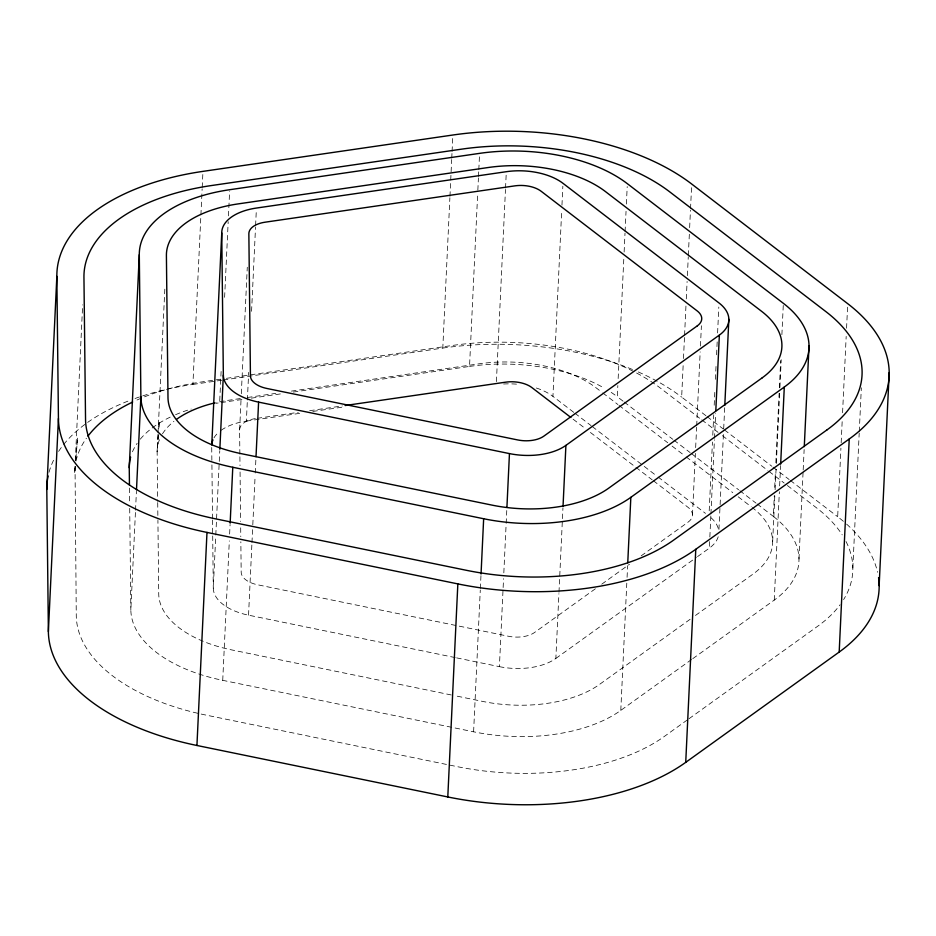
<?xml version="1.0" encoding="UTF-8"?>
<svg xmlns="http://www.w3.org/2000/svg" width="936" height="936" viewBox="0 0 936 936"><rect width="100%" height="100%" fill="white"/><g stroke="black" fill="none" stroke-linecap="round" stroke-linejoin="round"><path stroke-width="0.7" stroke-dasharray="4.68 3.51" d="M75.032 466.257L76.272 615.642A186.264 100.351 2.7 0 0 205.943 715.081L456.815 766.561A186.264 100.351 2.7 0 0 664.49 736.339L687.937 719.491M75.313 460.442L82.649 304.844M691.622 659.482L620.79 710.389A132.011 71.124 2.7 0 1 473.604 731.8L222.733 680.332A132.011 71.124 2.7 0 1 130.841 609.851L135.463 511.676M135.533 510.225L136.422 491.318M157.973 434.362L157.143 451.819L157.704 501.298M158.044 432.912L164.97 286.042M135.03 398.49A213.396 114.976 2.7 0 1 192.91 384.427L202.141 188.826M202.211 187.375L202.89 172.832M221.118 371.487L219.644 402.772A132.011 71.124 2.7 0 0 215.678 403.381M224.617 297.32L228.185 221.703M228.454 215.888L229.624 191.166M455.212 657.587L248.543 615.174A50.638 27.284 2.7 0 1 213.291 588.136L215.725 536.504M215.795 535.041L219.773 450.707M222.733 680.332L229.32 540.891M229.636 534.07L230.081 524.534M239.873 454.217L239.604 430.104L241.043 399.567M241.312 393.752L247.279 267.24M221.189 430.267A50.638 27.284 2.7 0 1 246.379 421.106L247.303 401.462M247.373 400.011L248.672 372.376M251.562 311.302L255.54 226.957M255.598 225.506L256.359 209.512M248.543 615.174L251.901 543.898M251.971 542.541L252.615 528.899M252.802 524.815L255.119 475.734M255.247 473.008L255.949 458.008M223.248 380.016L442.798 348.075L449.888 197.73M449.959 196.373L450.661 181.373M450.731 180.004L450.976 174.552M451.105 171.826L451.69 159.565M451.749 158.196L452.006 152.744M452.076 151.386L452.778 136.387M293.307 392.055L469.533 366.421L477.711 192.898M477.84 190.172L478.425 177.899M478.483 176.541L478.741 171.077M478.811 169.72L479.454 156.09M473.604 731.8L480.285 590.008M480.355 588.545L481.045 574.002M496.408 381.619L505.475 189.423M505.545 188.054L506.247 173.066M456.639 657.879L499.403 666.654L503.556 578.659M503.825 572.832L506.095 524.85M506.165 523.399L506.844 508.856M573.745 412.343L552.942 396.384L561.682 210.963M561.963 205.148L562.852 186.241M499.403 666.654A50.638 27.284 2.7 0 0 555.855 658.441L558.909 593.705M558.979 592.254L562.957 507.909M623.072 401.17L617.304 396.735L617.83 385.573M618.158 378.542L623.844 257.845M624.125 252.03L625.014 233.122M625.084 231.672L626.044 211.314M626.383 204.036L627.214 186.592M620.79 710.389L626.792 583.128M627.073 577.313L627.623 565.683M705.931 415.701L681.654 397.086L683.198 364.35M683.479 358.535L684.508 336.726M684.567 335.275L686.006 304.738M686.287 298.912L687.106 281.467M687.387 275.652L688.276 256.745M688.346 255.294L689.376 233.474M689.645 227.659L690.464 210.214M690.534 208.751L691.564 186.943M692.488 514.823L695.389 453.387M695.659 447.583L696.618 427.284M696.688 425.833L700.175 351.866M700.444 346.063L701.403 325.751M709.207 510.799L712.448 442.038M712.776 435.217L713.735 414.765M714.191 405.218L714.893 390.23M715.408 379.314L716.052 365.683M716.567 354.779L717.21 341.149M717.596 332.97L718.813 307.066M697.519 556.627L709.324 548.133L709.78 538.375M709.851 536.983L710.869 515.397M710.927 513.946L714.425 439.78M714.496 438.329L715.666 413.607M718.942 529.46L720.041 506.107M720.112 504.644L723.622 430.221M723.692 428.77L724.721 406.879M692.804 658.64L774.247 600.093A132.011 71.124 2.7 0 0 773.323 516.38L774.306 495.553M774.692 487.375L775.464 471.019M775.85 462.829L779.126 393.307M779.384 387.855L780.671 360.582M781.888 334.678L783.303 304.691M772.668 541.441L774.821 495.577M775.102 489.739L776.061 469.287M776.342 463.437L779.653 393.331M779.922 387.481L781.232 359.728M774.247 600.093L779.36 491.739M779.641 485.924L780.601 465.566M798.981 559.003L803.111 471.44M803.182 469.977L804.141 449.549M843.359 521.305A213.396 114.976 2.7 0 0 837.673 516.73L840.914 448.192M841.172 442.74L842.26 419.562M842.575 412.741L846.179 336.398M846.565 328.22L847.665 305.042M852.836 568.058L859.201 433.099M859.271 431.636L861.342 387.82M158.336 434.983L157.143 451.819A104.891 56.511 2.7 0 1 159.705 439.136M157.388 447.63L158.313 434.994M75.278 466.327L74.693 473.534A186.264 100.351 2.7 0 1 74.985 467.321M75.863 459.12L77.618 437.521L75.629 460.372M595.366 588.779L534.631 632.432A23.505 12.671 2.7 0 1 508.412 636.246L257.552 584.766A23.505 12.671 2.7 0 1 241.184 572.224L240.844 541.769M601.766 584.181L629.472 564.268M641.195 555.844L688.089 522.136A23.505 12.671 2.7 0 0 687.913 507.23L653.246 480.636M555.855 658.441L696.337 557.47M690.136 619.281L599.555 684.392A104.891 56.511 2.7 0 1 482.613 701.403L454.1 695.553M695.471 615.455L753.012 574.096A104.891 56.511 2.7 0 0 752.275 507.581M689.001 718.731L817.947 626.044A186.264 100.351 2.7 0 0 840.095 604.773M220.697 379.174L202.234 381.865A186.264 100.351 2.7 0 0 135.076 400.889M226.372 378.343L249.093 375.043M250.509 374.833L452.123 345.501A186.264 100.351 2.7 0 1 660.617 388.288L699.613 418.205M192.91 384.427L221.809 380.227M240.33 398.549L228.969 400.198A104.891 56.511 2.7 0 0 215.631 402.702M247.42 397.507L275.816 393.377M291.435 391.108L478.846 363.847A104.891 56.511 2.7 0 1 596.255 387.937L601.673 392.09M221.095 402.562L242.752 399.403M251.421 398.151L283.199 393.518M257.119 418.334L298.291 412.343M309.652 410.693L342.307 405.931M246.379 421.106L302.714 412.916M312.823 411.442L344.6 406.821M451.257 694.968L231.754 649.923A104.891 56.511 2.7 0 1 158.734 593.927L157.915 520.334M707.078 416.59L723.259 428.992M724.417 429.881L771.802 466.222M772.96 467.111L789.142 479.513M790.288 480.402L837.673 516.73M701.789 419.866L718.041 432.327M722.37 435.649L767.883 470.551M768.959 471.381L784.134 483.011M787.375 485.503L816.637 507.932A186.264 100.351 2.7 0 1 842.224 534.877M624.23 402.059L672.773 439.276M673.932 440.166L690.113 452.568M691.259 453.457L738.644 489.797M739.803 490.686L755.984 503.088M757.142 503.977L773.323 516.38M602.761 392.921L617.924 404.551M619.012 405.382L667.766 442.775M672.095 446.098L684.017 455.235M686.182 456.897L732.771 492.628M738.188 496.782L751.198 506.75M574.903 413.221L591.084 425.634M592.231 426.524L656.955 476.155M658.113 477.032L705.498 513.373M573.066 419.152L584.988 428.302M590.405 432.455L634.83 466.514M635.907 467.345L652.17 479.805M239.897 456.756L240.002 465.637M240.072 471.978L240.622 521.469M240.692 527.81L240.786 536.691M211.723 447.478L211.899 463.425M211.922 464.876L212.519 518.532M212.53 519.983L212.694 534.491M212.706 535.942L213.291 588.136M157.716 502.573L157.891 519.07M129.484 488.042L129.636 502.538M129.706 508.342L130.841 609.851M442.798 348.075A213.396 114.976 2.7 0 1 633.064 369.732M638.27 371.955A213.396 114.976 2.7 0 1 681.654 397.086M49.011 472.294A213.396 114.976 2.7 0 1 54.967 457.482M58.605 451.398A213.396 114.976 2.7 0 1 61.987 446.612M63.625 444.518A213.396 114.976 2.7 0 1 129.589 400.503M846.589 524.101A213.396 114.976 2.7 0 1 877.57 572.27M846.039 541.534A186.264 100.351 2.7 0 1 843.617 599.578M76.003 461.05A186.264 100.351 2.7 0 1 86.428 438.212M469.533 366.421A132.011 71.124 2.7 0 1 604.399 388.194M611.196 392.395A132.011 71.124 2.7 0 1 617.304 396.735M132.479 451.772A132.011 71.124 2.7 0 1 137.159 443.301M140.283 439.183A132.011 71.124 2.7 0 1 171.616 416.461M175.582 414.695A132.011 71.124 2.7 0 1 191.201 409.032M162.466 433.859A104.891 56.511 2.7 0 1 173.921 421.352M213.97 437.861A50.638 27.284 2.7 0 1 218.93 432.046M718.193 536.761A50.638 27.284 2.7 0 1 709.324 548.133M711.079 517.784A50.638 27.284 2.7 0 1 718.614 530.162M503.626 384.006A50.638 27.284 2.7 0 1 518.205 384.298M536.316 388.007A50.638 27.284 2.7 0 1 552.942 396.384M239.604 430.104A23.505 12.671 2.7 0 1 255.703 418.532M159.225 422.358L158.734 429.367L159.225 422.358"/><path stroke-width="1.4" d="M46.8 489.446L56.85 276.389A213.396 114.976 2.7 0 1 202.96 171.37L452.849 135.018A213.396 114.976 2.7 0 1 691.704 184.029L847.723 303.685A213.396 114.976 2.7 0 1 849.233 438.996L839.183 652.053L685.725 762.349A213.396 114.976 2.7 0 1 447.794 796.957L196.934 745.477A213.396 114.976 2.7 0 1 48.38 631.566L46.8 489.446A213.396 114.976 2.7 0 1 48.122 475.979M48.38 631.566L58.43 418.509L56.85 276.389M129.449 485.14L129.25 467.743L139.3 254.686A132.011 71.124 2.7 0 1 229.694 189.715L479.583 153.364A132.011 71.124 2.7 0 1 627.342 183.678L783.362 303.322A132.011 71.124 2.7 0 1 784.298 387.036L780.659 464.104M136.492 489.867L140.88 396.794L139.3 254.686M196.934 745.477L206.985 532.42A213.396 114.976 2.7 0 1 58.43 418.509M211.758 444.986L221.75 232.97A50.638 27.284 2.7 0 1 256.429 208.049L506.306 171.697A50.638 27.284 2.7 0 1 562.992 183.327L719.012 302.971A50.638 27.284 2.7 0 1 719.363 335.088L715.806 410.705M219.843 449.245L223.341 375.09L221.75 232.97M230.151 523.165L232.783 467.275A132.011 71.124 2.7 0 1 140.88 396.794M256.019 456.651L258.593 402.117A50.638 27.284 2.7 0 1 223.341 375.09M447.794 796.957L457.844 583.9A213.396 114.976 2.7 0 0 695.776 549.292L849.233 438.996M481.045 574.002L483.655 518.743A132.011 71.124 2.7 0 0 630.841 497.332L784.298 387.036M506.914 507.394L509.453 453.597A50.638 27.284 2.7 0 0 565.906 445.384L719.363 335.088M563.027 506.458L565.906 445.384M627.752 562.77L630.841 497.332M685.725 762.349L695.776 549.292M724.792 405.417L728.851 319.316M804.281 446.636L809.02 345.946M879.15 585.62L889.2 372.563M345.15 405.522L505.58 382.18A23.505 12.671 2.7 0 1 531.894 387.586L570.901 417.491M258.593 402.117L509.453 453.597M232.783 467.275L483.655 518.743M206.985 532.42L457.844 583.9M878.553 577.606A213.396 114.976 2.7 0 1 839.183 652.053M87.961 436.129A186.264 100.351 2.7 0 1 132.643 402.035M129.25 467.743A132.011 71.124 2.7 0 1 130.619 457.119M176.799 419.164A104.891 56.511 2.7 0 1 214.449 402.983M211.828 444.003A50.638 27.284 2.7 0 1 212.94 439.908M697.343 325.822L543.886 436.117A23.505 12.671 2.7 0 1 517.666 439.932L266.807 388.452A23.505 12.671 2.7 0 1 250.439 375.898L248.859 233.789A23.505 12.671 2.7 0 1 264.958 222.218L514.847 185.866A23.505 12.671 2.7 0 1 541.16 191.272L697.18 310.916A23.505 12.671 2.7 0 1 697.343 325.822M762.278 377.77L608.821 488.077A104.891 56.511 2.7 0 1 491.868 505.089L241.008 453.609A104.891 56.511 2.7 0 1 167.989 397.613L166.409 255.505A104.891 56.511 2.7 0 1 238.224 203.884L488.112 167.532A104.891 56.511 2.7 0 1 605.51 191.623L761.53 311.267A104.891 56.511 2.7 0 1 762.278 377.77M827.213 429.729L673.745 540.025A186.264 100.351 2.7 0 1 466.07 570.235L215.21 518.766A186.264 100.351 2.7 0 1 85.539 419.328L83.947 277.208A186.264 100.351 2.7 0 1 211.489 185.539L461.378 149.187A186.264 100.351 2.7 0 1 669.872 191.974L825.891 311.618A186.264 100.351 2.7 0 1 827.213 429.729"/></g></svg>
